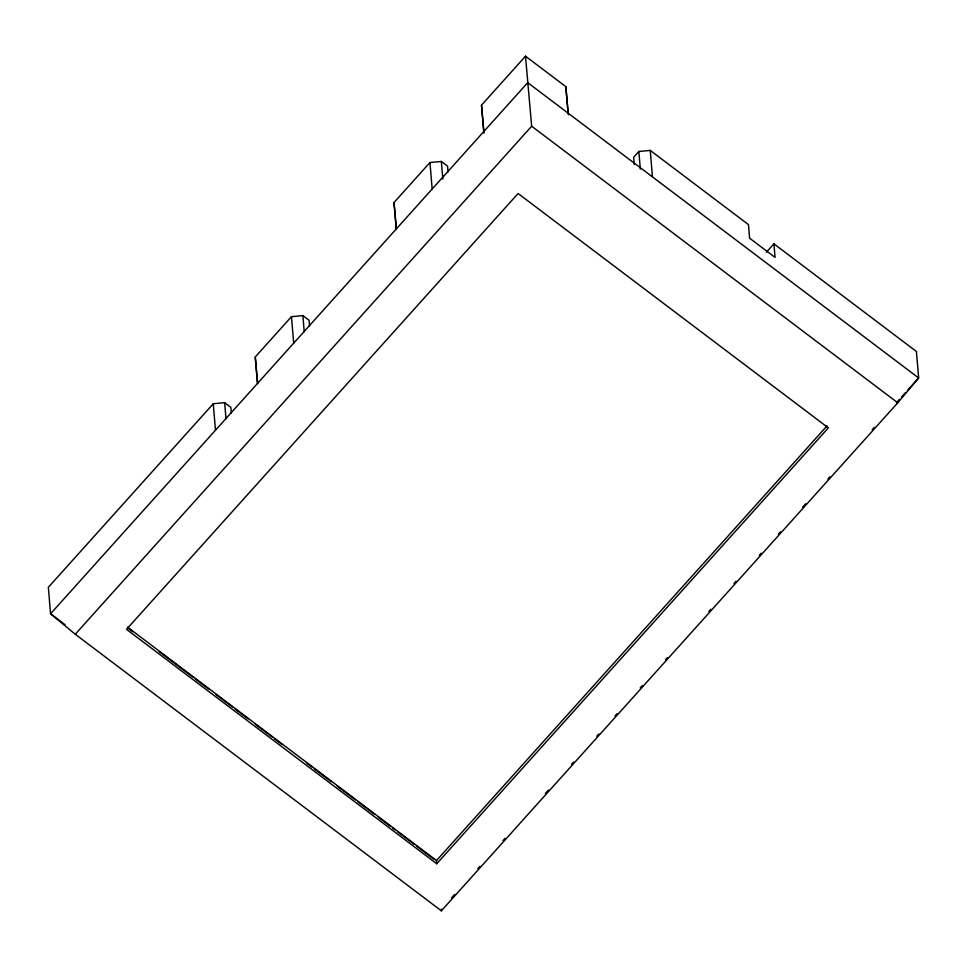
<?xml version="1.0" encoding="UTF-8"?>
<svg xmlns="http://www.w3.org/2000/svg" width="967" height="967" viewBox="0 0 967 967"><rect width="100%" height="100%" fill="white"/><g stroke="black" fill="none" stroke-linecap="round" stroke-linejoin="round"><path stroke-width="1.45" d="M231.355 413.223L230.859 407.349L224.646 402.659L213.26 403.747L48.35 587.307L50.574 613.779L75.257 634.243L441.363 910.817L441.496 909.101M441.363 910.817L897.763 402.792L918.65 377.976L916.426 351.505L773.914 243.841L766.372 252.242M257.488 383.452L255.264 356.98L291.466 316.68L302.864 315.593L309.065 320.282L309.561 326.169M396.228 229.022L394.004 202.55L429.952 162.541L441.351 161.453L447.552 166.143L448.047 172.017M483.73 131.621L481.506 105.149L525.504 56.183L565.84 86.655L568.342 114.759M75.257 634.243L531.669 126.218L525.504 56.183M773.914 243.841L775.051 257.403L749.618 238.184L748.482 224.622L650.235 150.405L638.836 151.493L633.651 157.258L634.267 164.608M436.782 863.749L828.356 427.873L518.094 193.497L126.52 629.36L436.782 863.749L436.504 860.557L827.075 425.818M451.589 897.872L454.611 894.499M477.819 868.668L479.825 866.432M503.033 840.601L505.052 838.353M545.4 793.436L548.422 790.075M571.63 764.244L573.649 761.996M596.844 736.177L598.863 733.929M615.012 715.967L617.031 713.719M640.227 687.888L642.245 685.639M665.441 659.82L667.46 657.572M708.823 611.531L710.842 609.283M734.038 583.464L736.056 581.215M759.264 555.384L761.283 553.148M778.435 534.05L780.442 531.814M802.646 507.107L805.668 503.734M827.861 479.028L829.879 476.791M872.246 429.626L874.265 427.378M896.457 402.683L899.479 399.311M901.498 397.062L905.535 392.566M907.554 390.33L918.65 377.976L527.728 82.654L50.574 613.779L65.007 624.682M531.669 126.218L897.763 402.792M127.451 627.087L436.504 860.557M127.958 628.054L132.684 631.632M159.325 651.758L192.916 677.142M195.322 678.943L208.521 688.915M215.714 694.354L232.515 707.046M234.908 708.859L248.108 718.832M255.3 724.259L272.102 736.951M274.495 738.764L281.699 744.203M307.143 763.422L311.954 767.061M314.372 768.886L331.234 781.626M337.253 786.171L355.324 799.818M357.73 801.643L374.592 814.383M378.206 817.115L390.257 826.217M392.662 828.03L395.08 829.855M397.485 831.668L414.347 844.409M416.753 846.234L433.627 858.974M481.506 105.149L484.008 133.265M394.004 202.55L395.019 213.006M255.264 356.98L257.645 383.621M650.235 150.405L652.447 176.828M638.836 151.493L640.323 169.104M565.84 86.655L568.064 113.127M441.351 161.453L442.826 179.1M429.952 162.541L432.176 189.012M395.152 214.481L396.385 229.191M302.864 315.593L304.218 331.778M291.466 316.68L293.69 343.152M224.646 402.659L226.012 418.832M213.26 403.747L215.484 430.218"/></g></svg>
